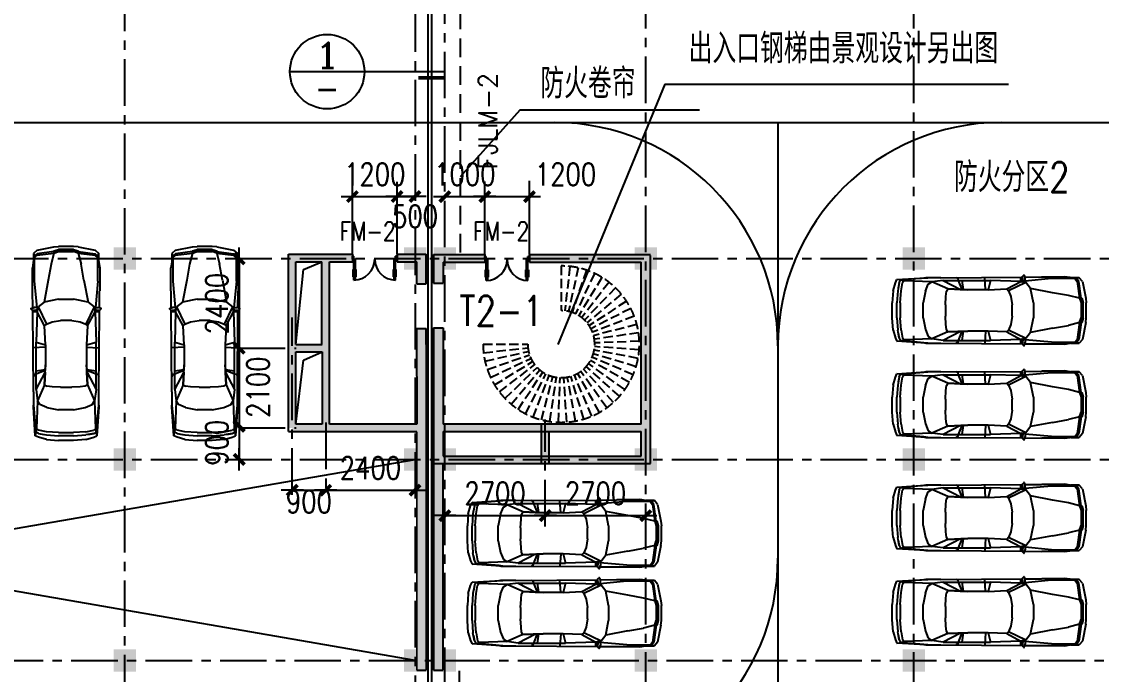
# Model space of a CAD drawing. Extents: x -542930 to 249594, y -301235 to 84515.
# Drawn here: x 2155 to 31171, y -141133 to -123599 of the extents above; entities that cross this region are included whole.
import ezdxf
from ezdxf.enums import TextEntityAlignment as Align

# ---------------------------------------------------------------- set-up
doc = ezdxf.new("R2010")
doc.units = 0
doc.header["$LTSCALE"] = 1000
doc.header["$MEASUREMENT"] = 0
for name, pattern in [('CENTER', [2, 1.25, -0.25, 0.25, -0.25]), ('DASH', [0.35, 0.25, -0.1]), ('DASHED', [0.75, 0.5, -0.25])]:
    doc.linetypes.add(name, pattern=pattern)
doc.layers.get('0').update_dxf_attribs({"linetype": 'CONTINUOUS'})
doc.layers.get('DEFPOINTS').update_dxf_attribs({"linetype": 'CONTINUOUS'})
for name, color, linetype in [('A-CH-TEXT', 2, 'CONTINUOUS'), ('A-COLUMN', 5, 'CONTINUOUS'), ('A-FURN', 251, 'CONTINUOUS'), ('A-GRID', 1, 'CENTER'), ('A-STAIR', 3, 'CONTINUOUS'), ('OTHER', 7, 'CONTINUOUS'), ('PUB_DIM', 3, 'CONTINUOUS'), ('PUB_TITLE', 4, 'CONTINUOUS'), ('STAIR', 2, 'CONTINUOUS'), ('WALL', 255, 'CONTINUOUS'), ('WINDOW', 2, 'CONTINUOUS')]:
    doc.layers.add(name, color=color, linetype=linetype)
doc.styles.add('COMP', font='complex', dxfattribs={"bigfont": 'hztxt'})
doc.styles.add('DIM_FONT', font='SIMPLEX.shx', dxfattribs={"width": 0.8})
doc.styles.add('HZXY', font='romans.shx', dxfattribs={"width": 0.8, "bigfont": 'hztxt.shx'})
doc.dimstyles.new('AXIS200', dxfattribs={"dimscale": 2, "dimtxt": 300, "dimasz": 1, "dimexe": 250, "dimexo": 300, "dimgap": 150, "dimtad": 1, "dimdec": 0, "dimdsep": 46, "dimtxsty": 'DIM_FONT', "dimblk": '_DIMX', "dimblk1": '_DIMX', "dimblk2": '_DIMX', "dimsah": 1, "dimcen": 5, "dimse1": 1, "dimse2": 1, "dimclrt": 7, "dimadec": 0, "dimazin": 0, "dimtfac": 1, "dimtdec": 0, "dimtix": 1, "dimtmove": 2, "dimatfit": 3, "dimldrblk": '_DIMX', "dimfxl": 1, "dimarcsym": 0})

# ---------------------------------------------------------------- blocks, each defined once
blk = doc.blocks.new('_DIMX')
blk.add_line((-150, 0), (150, 0))
at = {"const_width": 50}
blk.add_lwpolyline([(-70, -70), (70, 70)], dxfattribs=at)
blk = doc.blocks.new('*D387')
at = {"layer": 'DEFPOINTS', "color": 0, "transparency": 16777216}
for p in [(14602, -127299), (15802, -127299), (15802, -128299)]:
    blk.add_point(p, dxfattribs=at)
at = {"layer": 'PUB_DIM', "color": 0, "lineweight": -2, "transparency": 16777216}
blk.add_line((14604, -128299), (15800, -128299), dxfattribs=at)
at = {"layer": 'PUB_DIM', "color": 0, "lineweight": -2, "transparency": 16777216, "xscale": 2, "yscale": 2, "zscale": 2, "rotation": 180}
blk.add_blockref('_DIMX', (14602, -128299), dxfattribs=at)
at = {"layer": 'PUB_DIM', "color": 0, "lineweight": -2, "transparency": 16777216, "xscale": 2, "yscale": 2, "zscale": 2}
blk.add_blockref('_DIMX', (15802, -128299), dxfattribs=at)
at = {"layer": 'PUB_DIM', "color": 7, "transparency": 16777216, "insert": (16771, -127699), "char_height": 600, "attachment_point": 5, "style": 'DIM_FONT'}
blk.add_mtext('1200', dxfattribs=at)
blk = doc.blocks.new('*D388')
at = {"layer": 'DEFPOINTS', "color": 0, "transparency": 16777216}
for p in [(13527, -135869), (16227, -135869), (16227, -136869)]:
    blk.add_point(p, dxfattribs=at)
at = {"layer": 'PUB_DIM', "color": 0, "lineweight": -2, "transparency": 16777216}
blk.add_line((13529, -136869), (16225, -136869), dxfattribs=at)
at = {"layer": 'PUB_DIM', "color": 0, "lineweight": -2, "transparency": 16777216, "xscale": 2, "yscale": 2, "zscale": 2, "rotation": 180}
blk.add_blockref('_DIMX', (13527, -136869), dxfattribs=at)
at = {"layer": 'PUB_DIM', "color": 0, "lineweight": -2, "transparency": 16777216, "xscale": 2, "yscale": 2, "zscale": 2}
blk.add_blockref('_DIMX', (16227, -136869), dxfattribs=at)
at = {"layer": 'PUB_DIM', "color": 7, "transparency": 16777216, "insert": (14877, -136269), "char_height": 600, "attachment_point": 5, "style": 'DIM_FONT'}
blk.add_mtext('2700', dxfattribs=at)
blk = doc.blocks.new('M_F27')
for p, q in [((-2389, 824), (-1610, 874)), ((-2389, 824), (-1560, 874)), ((-1560, 874), (-2212, 815)), ((-1560, 874), (-1660, 862)), ((-1208, 874), (-1610, 874)), ((-1208, 874), (980, 889)), ((-743, 849), (-793, 874)), ((-2, 547), (-27, 877)), ((941, 773), (941, 874)), ((980, 902), (995, 790)), ((980, 790), (980, 898)), ((984, 905), (1020, 939)), ((1036, 935), (1062, 857)), ((1051, 889), (1497, 893)), ((1506, 899), (2121, 899)), ((2272, 876), (2121, 899)), ((2272, 876), (2272, 874)), ((2437, 851), (2272, 876)), ((2511, 874), (2287, 874)), ((2511, 874), (2450, 850)), ((2599, 773), (2511, 874)), ((-2489, 522), (-2426, 736)), ((-2426, 736), (-2389, 824)), ((-2264, 812), (-2389, 824)), ((-2326, 736), (-2364, 522)), ((-2326, 736), (-2351, 596)), ((-2351, 594), (-2351, 596)), ((-2326, 736), (-2288, 811)), ((-2200, 786), (-2288, 811)), ((-2276, 522), (-2238, 736)), ((-2200, 786), (-2238, 736)), ((-2208, 815), (-2211, 814)), ((-1660, 862), (-2208, 815)), ((-1446, 761), (-2200, 786)), ((-1622, 510), (-1547, 698)), ((-1617, 869), (-1620, 866)), ((-1547, 698), (-1446, 761)), ((-1145, 799), (-1446, 761)), ((-1019, 572), (-1446, 761)), ((-1145, 799), (-682, 557)), ((-1145, 799), (124, 799)), ((-730, 799), (-743, 849)), ((-630, 555), (-730, 799)), ((-642, 799), (-605, 554)), ((124, 799), (61, 547)), ((941, 773), (124, 799)), ((564, 572), (941, 773)), ((1079, 748), (614, 522)), ((983, 777), (941, 773)), ((941, 773), (987, 765)), ((995, 790), (980, 790)), ((980, 790), (992, 746)), ((992, 746), (1021, 747)), ((995, 790), (1022, 746)), ((1022, 748), (995, 790)), ((1021, 747), (1022, 748)), ((1053, 768), (1022, 746)), ((1036, 756), (1079, 748)), ((1057, 776), (1062, 857)), ((1770, 849), (1058, 784)), ((1204, 585), (1079, 748)), ((1795, 472), (1204, 585)), ((1280, 196), (1204, 585)), ((2461, 849), (1770, 849)), ((2398, 849), (2461, 773)), ((2437, 850), (2433, 851)), ((2498, 773), (2436, 849)), ((2461, 773), (2523, 321)), ((2561, 321), (2498, 773)), ((2599, 773), (2687, 321)), ((-2489, 522), (-2514, 196)), ((-2364, 522), (-2389, 196)), ((-2301, 196), (-2276, 522)), ((-1622, 510), (-1685, 196)), ((-1082, 145), (-1070, 371)), ((-1070, 371), (-1057, 510)), ((-1019, 572), (-1057, 510)), ((-680, 556), (-1019, 572)), ((-1019, 572), (-479, 547)), ((-680, 556), (-630, 555)), ((-605, 554), (-630, 555)), ((-479, 547), (-605, 554)), ((61, 547), (-479, 547)), ((61, 547), (564, 572)), ((564, 572), (614, 522)), ((614, 522), (677, 371)), ((677, 371), (714, 145)), ((2222, 397), (1795, 472)), ((2523, 321), (2222, 397)), ((2523, 321), (2586, 321)), ((2523, 321), (2561, 196)), ((2580, 196), (2542, 321)), ((2611, 196), (2574, 321)), ((2580, 321), (2618, 196)), ((2687, 321), (2699, 196)), ((-2514, -206), (-2514, 196)), ((-2389, -206), (-2389, 196)), ((-2301, 196), (-2301, -206)), ((-1685, -206), (-1685, 196)), ((-1082, 145), (-1082, -156)), ((714, -156), (714, 145)), ((1280, 196), (1280, -206)), ((2561, 196), (2561, -206)), ((2580, 196), (2580, -206)), ((2611, 196), (2611, -206)), ((2618, -206), (2618, 196)), ((2699, -206), (2699, 196)), ((-2489, -533), (-2514, -206)), ((-2389, -206), (-2364, -533)), ((-2276, -533), (-2301, -206)), ((-1685, -206), (-1622, -520)), ((-1070, -382), (-1082, -156)), ((714, -156), (677, -382)), ((1204, -596), (1280, -206)), ((2523, -332), (2561, -206)), ((2580, -206), (2542, -332)), ((2618, -6), (2561, -6)), ((2574, -332), (2611, -206)), ((2618, -206), (2580, -332)), ((2687, -332), (2699, -206)), ((-2489, -533), (-2426, -747)), ((-2326, -747), (-2364, -533)), ((-2276, -533), (-2238, -747)), ((-1622, -520), (-1547, -709)), ((-682, -568), (-1145, -809)), ((-1057, -520), (-1070, -382)), ((-1019, -583), (-1057, -520)), ((-479, -558), (-1019, -583)), ((-1019, -583), (-680, -567)), ((-730, -809), (-630, -566)), ((-680, -567), (-682, -568)), ((-680, -567), (-630, -566)), ((-605, -565), (-642, -809)), ((-630, -566), (-605, -565)), ((-605, -565), (-479, -558)), ((61, -558), (-479, -558)), ((-2, -558), (-27, -884)), ((61, -558), (124, -809)), ((564, -583), (61, -558)), ((614, -533), (564, -583)), ((677, -382), (614, -533)), ((1079, -759), (614, -533)), ((1795, -483), (1204, -596)), ((1795, -483), (2222, -407)), ((2523, -332), (2222, -407)), ((2523, -332), (2461, -784)), ((2561, -332), (2498, -784)), ((2586, -332), (2523, -332)), ((2687, -332), (2599, -784)), ((-2426, -747), (-2389, -835)), ((-2389, -835), (-2264, -823)), ((-1560, -885), (-2389, -835)), ((-1610, -885), (-2389, -835)), ((-2351, -607), (-2351, -605)), ((-2351, -607), (-2326, -747)), ((-2326, -747), (-2288, -822)), ((-2288, -822), (-2200, -797)), ((-2200, -797), (-2238, -747)), ((-2212, -826), (-1560, -885)), ((-2208, -826), (-2211, -825)), ((-1660, -872), (-2208, -826)), ((-1446, -772), (-2200, -797)), ((-1547, -709), (-1446, -772)), ((-1019, -583), (-1446, -772)), ((-1145, -809), (-1446, -772)), ((-1145, -809), (124, -809)), ((-743, -860), (-793, -885)), ((-743, -860), (-730, -809)), ((941, -784), (124, -809)), ((564, -583), (941, -784)), ((987, -776), (941, -784)), ((983, -788), (941, -784)), ((941, -885), (941, -784)), ((992, -757), (980, -800)), ((995, -800), (980, -800)), ((995, -800), (980, -913)), ((980, -909), (980, -800)), ((992, -757), (1021, -758)), ((995, -800), (1022, -757)), ((1022, -758), (995, -800)), ((1021, -758), (1022, -758)), ((1022, -757), (1053, -779)), ((1036, -767), (1079, -759)), ((1036, -946), (1062, -867)), ((1057, -787), (1062, -867)), ((1770, -860), (1058, -795)), ((1204, -596), (1079, -759)), ((1770, -860), (2461, -860)), ((2437, -861), (2272, -887)), ((2398, -860), (2461, -784)), ((2436, -860), (2498, -784)), ((2437, -861), (2436, -860)), ((2450, -861), (2511, -885)), ((2599, -784), (2511, -885)), ((-1560, -885), (-1660, -872)), ((-1621, -877), (-1617, -880)), ((-1610, -885), (-1208, -885)), ((-1208, -885), (980, -900)), ((984, -916), (1020, -950)), ((1051, -901), (1497, -904)), ((2121, -910), (1506, -910)), ((2121, -910), (2272, -887)), ((2270, -887), (2121, -910)), ((2272, -885), (2272, -887)), ((2285, -885), (2511, -885))]:
    blk.add_line(p, q)
for centre, start, end in [((990, 898), 132.965, 179.7454), ((1027, 932), 18.1573, 132.965), ((1047, 776), 305.1542, 356.8636), ((1047, -787), 3.1798, 54.8458), ((990, -909), 180.2546, 227.035), ((1027, -942), 227.035, 341.8427)]:
    blk.add_arc(centre, 10, start, end)
at = {"width": 0.8, "flags": 9}
for tag in ['XSIZE', 'YSIZE']:
    blk.add_attdef(tag, (0, 0), '', height=0.5, dxfattribs=at)
blk = doc.blocks.new('M_A20TUI')
for p, q in [((-0.483, 0.396), (-0.483, 0.235)), ((-0.467, 0.471), (-0.467, -0.062)), ((-0.433, 0.47), (-0.433, 0.004)), ((-0.417, 0.396), (-0.417, 0.235)), ((0.417, 0.396), (0.417, 0.235)), ((0.433, 0.47), (0.433, 0.004)), ((0.467, 0.471), (0.467, -0.062)), ((0.483, 0.396), (0.483, 0.235)), ((-0.5, 0.004), (-0.433, 0.004)), ((-0.5, 0.004), (-0.5, -0.062)), ((0.5, 0.004), (0.433, 0.004)), ((0.5, 0.004), (0.5, -0.062)), ((-0.5, -0.062), (-0.467, -0.062)), ((0.5, -0.062), (0.467, -0.062))]:
    blk.add_line(p, q)
for centre, start, end in [((-0.467, 0.004), 0, 90), ((0.467, 0.004), 90, 180)]:
    blk.add_arc(centre, 0.467, start, end)
blk = doc.blocks.new('*D389')
at = {"layer": 'DEFPOINTS', "color": 0, "transparency": 16777216}
for p in [(9001, -129971), (8001, -132371), (9001, -132371)]:
    blk.add_point(p, dxfattribs=at)
at = {"layer": 'PUB_DIM', "color": 0, "lineweight": -2, "transparency": 16777216}
blk.add_line((8001, -129973), (8001, -132369), dxfattribs=at)
at = {"layer": 'PUB_DIM', "color": 0, "lineweight": -2, "transparency": 16777216, "xscale": 2, "yscale": 2, "zscale": 2}
for p, rotation in [((8001, -129971), 90), ((8001, -132371), 270)]:
    blk.add_blockref('_DIMX', p, dxfattribs=dict(at, rotation=rotation))
at = {"layer": 'PUB_DIM', "color": 7, "transparency": 16777216, "insert": (7401, -131171), "char_height": 600, "attachment_point": 5, "rotation": 90, "style": 'DIM_FONT'}
blk.add_mtext('2400', dxfattribs=at)
blk = doc.blocks.new('_FZH')
blk.add_solid([(-0.5, -0.5), (0.5, -0.5), (-0.5, 0.5), (0.5, 0.5)])
blk = doc.blocks.new('*D390')
at = {"layer": 'DEFPOINTS', "color": 0, "transparency": 16777216}
for p in [(10327, -135187), (12727, -135187), (12727, -136187)]:
    blk.add_point(p, dxfattribs=at)
at = {"layer": 'PUB_DIM', "color": 0, "lineweight": -2, "transparency": 16777216}
blk.add_line((10329, -136187), (12725, -136187), dxfattribs=at)
at = {"layer": 'PUB_DIM', "color": 0, "lineweight": -2, "transparency": 16777216, "xscale": 2, "yscale": 2, "zscale": 2, "rotation": 180}
blk.add_blockref('_DIMX', (10327, -136187), dxfattribs=at)
at = {"layer": 'PUB_DIM', "color": 0, "lineweight": -2, "transparency": 16777216, "xscale": 2, "yscale": 2, "zscale": 2}
blk.add_blockref('_DIMX', (12727, -136187), dxfattribs=at)
at = {"layer": 'PUB_DIM', "color": 7, "transparency": 16777216, "insert": (11527, -135587), "char_height": 600, "attachment_point": 5, "style": 'DIM_FONT'}
blk.add_mtext('2400', dxfattribs=at)
blk = doc.blocks.new('*D391')
at = {"layer": 'DEFPOINTS', "color": 0, "transparency": 16777216}
for p in [(9427, -135187), (10327, -135187), (10327, -136187)]:
    blk.add_point(p, dxfattribs=at)
at = {"layer": 'PUB_DIM', "color": 0, "lineweight": -2, "transparency": 16777216}
blk.add_line((9429, -136187), (10325, -136187), dxfattribs=at)
at = {"layer": 'PUB_DIM', "color": 0, "lineweight": -2, "transparency": 16777216, "xscale": 2, "yscale": 2, "zscale": 2, "rotation": 180}
blk.add_blockref('_DIMX', (9427, -136187), dxfattribs=at)
at = {"layer": 'PUB_DIM', "color": 0, "lineweight": -2, "transparency": 16777216, "xscale": 2, "yscale": 2, "zscale": 2}
blk.add_blockref('_DIMX', (10327, -136187), dxfattribs=at)
at = {"layer": 'PUB_DIM', "color": 7, "transparency": 16777216, "insert": (9877, -136491), "char_height": 600, "attachment_point": 5, "style": 'DIM_FONT'}
blk.add_mtext('900', dxfattribs=at)
blk = doc.blocks.new('*D392')
at = {"layer": 'DEFPOINTS', "color": 0, "transparency": 16777216}
for p in [(9001, -134459), (8001, -135359), (9001, -135359)]:
    blk.add_point(p, dxfattribs=at)
at = {"layer": 'PUB_DIM', "color": 0, "lineweight": -2, "transparency": 16777216}
for p, q in [((8001, -134457), (8001, -134455)), ((8001, -134459), (8001, -135359)), ((8001, -135361), (8001, -135363))]:
    blk.add_line(p, q, dxfattribs=at)
at = {"layer": 'PUB_DIM', "color": 0, "lineweight": -2, "transparency": 16777216, "xscale": 2, "yscale": 2, "zscale": 2}
for p, rotation in [((8001, -134459), 270), ((8001, -135359), 90)]:
    blk.add_blockref('_DIMX', p, dxfattribs=dict(at, rotation=rotation))
at = {"layer": 'PUB_DIM', "color": 7, "transparency": 16777216, "insert": (7401, -134909), "char_height": 600, "attachment_point": 5, "rotation": 90, "style": 'DIM_FONT'}
blk.add_mtext('900', dxfattribs=at)
blk = doc.blocks.new('*D393')
at = {"layer": 'DEFPOINTS', "color": 0, "transparency": 16777216}
for p in [(9001, -132371), (8001, -134471), (9001, -134471)]:
    blk.add_point(p, dxfattribs=at)
at = {"layer": 'PUB_DIM', "color": 0, "lineweight": -2, "transparency": 16777216}
blk.add_line((8001, -132373), (8001, -134469), dxfattribs=at)
at = {"layer": 'PUB_DIM', "color": 0, "lineweight": -2, "transparency": 16777216, "xscale": 2, "yscale": 2, "zscale": 2}
for p, rotation in [((8001, -132371), 90), ((8001, -134471), 270)]:
    blk.add_blockref('_DIMX', p, dxfattribs=dict(at, rotation=rotation))
at = {"layer": 'PUB_DIM', "color": 7, "transparency": 16777216, "insert": (8510, -133419), "char_height": 600, "attachment_point": 5, "rotation": 90, "style": 'DIM_FONT'}
blk.add_mtext('2100', dxfattribs=at)
blk = doc.blocks.new('*D394')
at = {"layer": 'DEFPOINTS', "color": 0, "transparency": 16777216}
for p in [(13527, -127299), (14602, -127299), (14602, -128299)]:
    blk.add_point(p, dxfattribs=at)
at = {"layer": 'PUB_DIM', "color": 0, "lineweight": -2, "transparency": 16777216}
for p, q in [((13525, -128299), (13523, -128299)), ((13527, -128299), (14602, -128299)), ((14604, -128299), (14606, -128299))]:
    blk.add_line(p, q, dxfattribs=at)
at = {"layer": 'PUB_DIM', "color": 0, "lineweight": -2, "transparency": 16777216, "xscale": 2, "yscale": 2, "zscale": 2}
blk.add_blockref('_DIMX', (13527, -128299), dxfattribs=at)
at = {"layer": 'PUB_DIM', "color": 0, "lineweight": -2, "transparency": 16777216, "xscale": 2, "yscale": 2, "zscale": 2, "rotation": 180}
blk.add_blockref('_DIMX', (14602, -128299), dxfattribs=at)
at = {"layer": 'PUB_DIM', "color": 7, "transparency": 16777216, "insert": (14065, -127699), "char_height": 600, "attachment_point": 5, "style": 'DIM_FONT'}
blk.add_mtext('1000', dxfattribs=at)
blk = doc.blocks.new('*D395')
at = {"layer": 'DEFPOINTS', "color": 0, "transparency": 16777216}
for p in [(12244, -127299), (12727, -127299), (12727, -128299)]:
    blk.add_point(p, dxfattribs=at)
at = {"layer": 'PUB_DIM', "color": 0, "lineweight": -2, "transparency": 16777216}
for p, q in [((12242, -128299), (12240, -128299)), ((12244, -128299), (12727, -128299)), ((12729, -128299), (12731, -128299))]:
    blk.add_line(p, q, dxfattribs=at)
at = {"layer": 'PUB_DIM', "color": 0, "lineweight": -2, "transparency": 16777216, "xscale": 2, "yscale": 2, "zscale": 2}
blk.add_blockref('_DIMX', (12244, -128299), dxfattribs=at)
at = {"layer": 'PUB_DIM', "color": 0, "lineweight": -2, "transparency": 16777216, "xscale": 2, "yscale": 2, "zscale": 2, "rotation": 180}
blk.add_blockref('_DIMX', (12727, -128299), dxfattribs=at)
at = {"layer": 'PUB_DIM', "color": 7, "transparency": 16777216, "insert": (12727, -128830), "char_height": 600, "attachment_point": 5, "style": 'DIM_FONT'}
blk.add_mtext('500', dxfattribs=at)
blk = doc.blocks.new('*D396')
at = {"layer": 'DEFPOINTS', "color": 0, "transparency": 16777216}
for p in [(11044, -127299), (12244, -127299), (12244, -128299)]:
    blk.add_point(p, dxfattribs=at)
at = {"layer": 'PUB_DIM', "color": 0, "lineweight": -2, "transparency": 16777216}
for p, q in [((11042, -128299), (11040, -128299)), ((11044, -128299), (12244, -128299)), ((12246, -128299), (12248, -128299))]:
    blk.add_line(p, q, dxfattribs=at)
at = {"layer": 'PUB_DIM', "color": 0, "lineweight": -2, "transparency": 16777216, "xscale": 2, "yscale": 2, "zscale": 2}
blk.add_blockref('_DIMX', (11044, -128299), dxfattribs=at)
at = {"layer": 'PUB_DIM', "color": 0, "lineweight": -2, "transparency": 16777216, "xscale": 2, "yscale": 2, "zscale": 2, "rotation": 180}
blk.add_blockref('_DIMX', (12244, -128299), dxfattribs=at)
at = {"layer": 'PUB_DIM', "color": 7, "transparency": 16777216, "insert": (11644, -127699), "char_height": 600, "attachment_point": 5, "style": 'DIM_FONT'}
blk.add_mtext('1200', dxfattribs=at)
blk = doc.blocks.new('*D414')
at = {"layer": 'DEFPOINTS', "color": 0, "transparency": 16777216}
for p in [(16227, -135869), (18927, -135869), (18927, -136869)]:
    blk.add_point(p, dxfattribs=at)
at = {"layer": 'PUB_DIM', "color": 0, "lineweight": -2, "transparency": 16777216}
blk.add_line((16229, -136869), (18925, -136869), dxfattribs=at)
at = {"layer": 'PUB_DIM', "color": 0, "lineweight": -2, "transparency": 16777216, "xscale": 2, "yscale": 2, "zscale": 2, "rotation": 180}
blk.add_blockref('_DIMX', (16227, -136869), dxfattribs=at)
at = {"layer": 'PUB_DIM', "color": 0, "lineweight": -2, "transparency": 16777216, "xscale": 2, "yscale": 2, "zscale": 2}
blk.add_blockref('_DIMX', (18927, -136869), dxfattribs=at)
at = {"layer": 'PUB_DIM', "color": 7, "transparency": 16777216, "insert": (17577, -136269), "char_height": 600, "attachment_point": 5, "style": 'DIM_FONT'}
blk.add_mtext('2700', dxfattribs=at)

msp = doc.modelspace()

# ---------------------------------------------------------------- hatches: boundary and pattern name
at = {"layer": 'PUB_DIM'}
h = msp.add_hatch(color=256, dxfattribs=at)
h.paths.add_polyline_path([(10426.934, -130048.875), (11044.164, -130048.875), (11044.164, -129958.951), (9326.934, -129958.951), (9326.934, -132370.87), (9426.934, -132370.87), (9426.934, -134611.156), (12727.295, -134611.156), (12727.295, -134411.156), (10426.934, -134411.156)])
h.paths.add_polyline_path([(9526.934, -130048.875), (10226.934, -130048.875), (10226.934, -132270.87), (9526.934, -132270.87)], flags=16)
h.paths.add_polyline_path([(9526.934, -132470.87), (10227.276, -132470.87), (10227.276, -134411.156), (9526.934, -134411.156)], flags=16)
h.paths.add_polyline_path([(11044.164, -129900.967), (11044.164, -129848.875), (9326.934, -129848.875), (9326.934, -129958.951), (11044.164, -129958.951)])
h.paths.add_polyline_path([(9426.934, -132370.87), (9326.934, -132370.87), (9326.934, -134511.156), (9426.934, -134511.156)], flags=17)
h = msp.add_hatch(color=256, dxfattribs=at)
h.paths.add_polyline_path([(13487.549, -130059.11), (13527.295, -130059.11), (13527.295, -129958.951), (13227.295, -129958.951), (13227.295, -130621.2), (13487.549, -130621.2)])
h.paths.add_polyline_path([(13027.295, -129958.951), (12727.295, -129958.951), (12727.295, -130048.875), (12771.796, -130048.875), (12771.796, -130638.622), (13027.295, -130638.622)])
h.paths.add_polyline_path([(12727.295, -129958.951), (12244.164, -129958.951), (12244.164, -130048.875), (12727.295, -130048.875)])
h.paths.add_polyline_path([(12727.295, -129848.875), (12244.164, -129848.875), (12244.164, -129958.951), (12727.295, -129958.951)])
h = msp.add_hatch(color=256, dxfattribs=at)
h.paths.add_polyline_path([(13027.295, -131838.622), (12770.045, -131838.622), (12772.076, -134411.156), (12727.295, -134411.156), (12727.295, -134611.156), (12772.234, -134611.156), (12772.825, -135358.951), (13027.295, -135358.951), (13027.295, -132270.87)])
h.paths.add_polyline_path([(13487.549, -131821.2), (13227.295, -131821.2), (13227.295, -135358.951), (13527.295, -135358.951), (13527.295, -135270.87), (13487.549, -135270.87), (13487.549, -134611.156), (13527.295, -134611.156), (13527.295, -134411.156), (13487.549, -134411.156)])
h.paths.add_polyline_path([(18927.295, -129958.951), (17513.337, -129958.951), (17472.153, -130059.11), (18802.295, -130059.11), (18802.295, -134411.156), (13527.295, -134411.156), (13527.295, -134611.156), (18802.295, -134611.156), (18802.295, -135270.87), (13527.295, -135270.87), (13527.295, -135358.951), (18927.295, -135358.951)])
h.paths.add_polyline_path([(18927.295, -135358.951), (13527.295, -135358.951), (13527.295, -135470.87), (18927.295, -135470.87)])
h.paths.add_polyline_path([(19052.295, -129958.951), (18927.295, -129958.951), (18927.295, -135358.951), (19052.295, -135358.951)])
h.paths.add_polyline_path([(18927.295, -129859.11), (17554.39, -129859.11), (17513.337, -129958.951), (18927.295, -129958.951)])
h.paths.add_polyline_path([(17554.39, -129859.11), (15802.042, -129859.11), (15802.042, -129958.951), (17513.337, -129958.951)])
h.paths.add_polyline_path([(17513.337, -129958.951), (15802.042, -129958.951), (15802.042, -130059.11), (17472.153, -130059.11)], flags=16)
h.paths.add_polyline_path([(14602.042, -129958.951), (13527.295, -129958.951), (13527.295, -130059.11), (14602.042, -130059.11)], flags=17)
h.paths.add_polyline_path([(14602.042, -129911.202), (14602.042, -129859.11), (13527.295, -129859.11), (13527.295, -129958.951), (14602.042, -129958.951)])
h = msp.add_hatch(color=256, dxfattribs=at)
h.paths.add_polyline_path([(16127.295, -135270.87), (16227.295, -135270.87), (16227.295, -134611.156), (16127.295, -134611.156)])
h.paths.add_polyline_path([(16227.295, -135270.87), (16327.295, -135270.87), (16327.295, -134611.156), (16227.295, -134611.156)])
h = msp.add_hatch(color=256, dxfattribs=at)
h.paths.add_polyline_path([(13027.295, -135358.951), (12772.825, -135358.951), (12777.089, -140758.951), (13027.295, -140758.951)])
h.paths.add_polyline_path([(13477.295, -135470.87), (13227.295, -135470.87), (13227.295, -140758.951), (13477.295, -140758.951)])

# ---------------------------------------------------------------- linework, layer by layer
msp.add_line((9365.726, -124943.676), (11365.726, -124943.676))
at = {"color": 6}
for p, q in [((-18472.705, -140758.951), (12727.295, -135358.951)), ((12727.295, -140758.951), (-18472.705, -135358.951))]:
    msp.add_line(p, q, dxfattribs=at)
at = {"const_width": 100}
msp.add_lwpolyline([(12815.399, -125107.253), (13492.914, -125107.253)], dxfattribs=at)
msp.add_circle((10365.726, -124943.676), 1000)
at = {"layer": 'A-CH-TEXT', "color": 7}
msp.add_lwpolyline([(13950.649, -127763.99), (15549.617, -125973.558), (20373.887, -125973.558)], dxfattribs=at)
at = {"layer": 'A-GRID'}
for p, q in [((18927.295, -271788.866), (18927.295, -114159.757)), ((26127.295, -271788.866), (26127.295, -114159.093)), ((4927.295, -157858.951), (4927.295, -115160.974)), ((12727.295, -115160.255), (12727.295, -238884.037)), ((13527.295, -223658.951), (13527.295, -115160.255)), ((-70372.705, -129958.951), (229916.059, -129958.951)), ((9426.934, -136305.312), (9426.934, -131543.031)), ((7988.918, -132370.87), (9537.296, -132370.87)), ((16227.295, -137157.179), (16227.295, -134282.362)), ((7988.918, -134511.156), (9537.296, -134511.156)), ((10327.276, -134370.12), (10327.276, -136310.406)), ((-70372.705, -135358.951), (229916.059, -135358.951)), ((-74513.172, -140758.951), (229916.059, -140758.951))]:
    msp.add_line(p, q, dxfattribs=at)
at = {"layer": 'A-STAIR'}
for p, q in [((13077.295, -153358.428), (13077.295, -117358.951)), ((13177.295, -153358.428), (13177.295, -117358.951)), ((-56370.682, -126309.09), (212301.177, -126308.938)), ((22477.677, -126309.046), (22477.677, -186689.509))]:
    msp.add_line(p, q, dxfattribs=at)
for centre, start, end in [((16477.678, -132309.032), 0, 90), ((28477.678, -132309.032), 90, 180), ((16477.677, -138014.187), 270, 0)]:
    msp.add_arc(centre, 6000, start, end, dxfattribs=at)
at = {"layer": 'OTHER', "linetype": 'DASHED'}
for p, q in [((13951.703, -129800.125), (13951.703, -123212.495)), ((13919.141, -147532.673), (13919.141, -140945.043))]:
    msp.add_line(p, q, dxfattribs=at)
at = {"layer": 'PUB_DIM'}
for p, q in [((11365.726, -124943.676), (13527.295, -124943.676)), ((11044.164, -129848.875), (11044.164, -127898.676)), ((12244.164, -129848.875), (12244.164, -127898.676)), ((14602.042, -129859.11), (14602.042, -127893.47)), ((15802.042, -129859.11), (15802.042, -127876.806))]:
    msp.add_line(p, q, dxfattribs=at)
at = {"layer": 'PUB_TITLE'}
for p, q in [((19435.752, -125283.651), (16563.982, -132267.776)), ((19435.752, -125283.651), (28673.965, -125283.651)), ((9526.934, -132270.87), (9728.86, -130258.618)), ((9728.86, -130258.618), (10226.934, -130048.875)), ((9728.86, -132694.101), (10227.276, -132470.87)), ((9526.934, -134411.156), (9728.86, -132694.101))]:
    msp.add_line(p, q, dxfattribs=at)
at = {"layer": 'STAIR', "linetype": 'DASH'}
for p, q in [((16656.168, -130162.683), (16656.168, -131362.683)), ((16885.848, -130175.281), (16754.602, -131368.082)), ((17112.771, -130212.924), (16851.855, -131384.215)), ((17334.217, -130275.159), (16946.76, -131410.887)), ((17547.527, -130361.242), (17038.179, -131447.78)), ((17750.143, -130470.137), (17125.014, -131494.449)), ((17939.633, -130600.54), (17206.224, -131550.336)), ((18113.724, -130750.886), (17280.835, -131614.77)), ((18270.327, -130919.37), (17347.95, -131686.977)), ((18407.563, -131103.971), (17406.766, -131766.092)), ((18523.787, -131302.474), (17456.576, -131851.165)), ((18617.602, -131512.498), (17496.782, -131941.175)), ((18687.884, -131731.523), (17526.903, -132035.043)), ((18733.789, -131956.92), (17546.577, -132131.642)), ((14556.168, -132262.683), (15756.168, -132262.683)), ((18754.767, -132185.987), (17555.568, -132229.813)), ((14568.766, -132492.362), (15761.567, -132361.117)), ((14606.409, -132719.286), (15777.7, -132458.37)), ((14668.644, -132940.732), (15804.372, -132553.275)), ((18667.129, -132867.691), (17518.009, -132521.972)), ((18721.236, -132644.12), (17541.197, -132426.156)), ((18750.566, -132415.973), (17553.767, -132328.379)), ((14754.727, -133154.042), (15841.265, -132644.694)), ((14863.623, -133356.658), (15887.934, -132731.529)), ((14994.025, -133546.148), (15943.821, -132812.739)), ((15144.371, -133720.239), (16008.255, -132887.35)), ((18220.19, -133664.052), (17326.463, -132863.27)), ((18364.076, -133484.587), (17388.129, -132786.356)), ((18487.472, -133290.46), (17441.012, -132703.159)), ((18588.895, -133084.003), (17484.48, -132614.677)), ((15312.855, -133876.842), (16080.462, -132954.465)), ((15497.456, -134014.078), (16159.577, -133013.281)), ((15695.959, -134130.301), (16244.65, -133063.091)), ((15905.983, -134224.117), (16334.66, -133103.297)), ((16125.008, -134294.399), (16428.528, -133133.418)), ((16350.406, -134340.304), (16525.127, -133153.092)), ((16579.472, -134361.282), (16623.298, -133162.082)), ((16809.458, -134357.081), (16721.864, -133160.282)), ((17037.605, -134327.751), (16819.641, -133147.712)), ((17261.176, -134273.644), (16915.457, -133124.523)), ((17477.488, -134195.41), (17008.162, -133090.994)), ((17683.945, -134093.987), (17096.644, -133047.527)), ((17878.072, -133970.591), (17179.841, -132994.644)), ((18057.537, -133826.704), (17256.755, -132932.978))]:
    msp.add_line(p, q, dxfattribs=at)
for radius in [2100, 900]:
    msp.add_arc((16656.168, -132262.683), radius, 180, 90, dxfattribs=at)
at = {"layer": 'WALL', "color": 54}
for p, q in [((9326.934, -134611.156), (9326.934, -129848.875)), ((9326.934, -129848.875), (11044.164, -129848.875)), ((11044.164, -129848.875), (11044.164, -130048.875)), ((12244.164, -129848.875), (13027.295, -129848.875)), ((12244.164, -129848.875), (12244.164, -130048.875)), ((13027.295, -130638.622), (13027.295, -129848.875)), ((13227.295, -129859.11), (14602.042, -129859.11)), ((13227.295, -129859.11), (13227.295, -130621.2)), ((14602.042, -129859.11), (14602.042, -130059.11)), ((15802.042, -129859.11), (15802.042, -130059.11)), ((15802.042, -129859.11), (19052.295, -129859.11)), ((19052.295, -135470.87), (19052.295, -129884.11)), ((9526.934, -132270.87), (9526.934, -130048.875)), ((9526.934, -130048.875), (10226.934, -130048.875)), ((10226.934, -132270.87), (10226.934, -130048.875)), ((10426.934, -130048.875), (11044.164, -130048.875)), ((10426.934, -134411.156), (10426.934, -130048.875)), ((12244.164, -130048.875), (12771.796, -130048.875)), ((12771.796, -130638.622), (12771.796, -130048.875)), ((13487.549, -130059.11), (13487.549, -130621.2)), ((13487.549, -130059.11), (14602.042, -130059.11)), ((15802.042, -130059.11), (18802.295, -130059.11)), ((18802.295, -134411.156), (18802.295, -130059.11)), ((12771.796, -130638.622), (13027.295, -130638.622)), ((13227.295, -130621.2), (13487.549, -130621.2)), ((12767.041, -131838.622), (13027.295, -131838.622)), ((12770.045, -131838.622), (12772.076, -134411.156)), ((13027.295, -132270.87), (13027.295, -131838.622)), ((13227.295, -131821.2), (13487.549, -131821.2)), ((13487.549, -131821.2), (13487.549, -134411.156)), ((9526.934, -132270.87), (10227.276, -132270.87)), ((9526.934, -134411.156), (9526.934, -132470.87)), ((9526.934, -132470.87), (10227.276, -132470.87)), ((10227.276, -132470.87), (10227.276, -134411.156)), ((9326.934, -134611.156), (12772.234, -134611.156)), ((10227.276, -134411.156), (9526.934, -134411.156)), ((12772.076, -134411.156), (10426.934, -134411.156)), ((18802.295, -134411.156), (13487.549, -134411.156)), ((13487.549, -134611.156), (18802.637, -134611.156)), ((13487.549, -134611.156), (13487.549, -135270.87)), ((16127.295, -135470.87), (16127.295, -134411.156)), ((16327.295, -135470.87), (16327.295, -134611.156)), ((18802.295, -135270.87), (18802.295, -134611.156)), ((13227.295, -135470.87), (19052.295, -135470.87)), ((13487.549, -135270.87), (18802.295, -135270.87)), ((12777.295, -141020.018), (13027.295, -141020.018)), ((13227.295, -141020.018), (13477.295, -141020.018))]:
    msp.add_line(p, q, dxfattribs=at)
at = {"layer": 'WALL', "color": 54, "const_width": 50}
for points in [[(13227.295, -131821.2), (13227.295, -141020.018)], [(13027.295, -132270.87), (13027.295, -141020.018)], [(12772.234, -134611.156), (12777.295, -141020.018)], [(13477.295, -135470.87), (13477.295, -141020.018)]]:
    msp.add_lwpolyline(points, dxfattribs=at)

# ---------------------------------------------------------------- block references
at = {"layer": 'A-COLUMN', "xscale": 600, "yscale": 600, "zscale": 599.9999999999989}
for p in [(4927.295, -129958.951), (12727.295, -129958.951), (13527.295, -129958.951), (18927.295, -129958.951), (26127.295, -129958.951), (4927.295, -135358.951), (12727.295, -135358.951), (13527.295, -135358.951), (18927.295, -135358.951), (26127.295, -135358.951), (4927.295, -140758.951), (12727.295, -140758.951), (13527.295, -140758.951), (18927.295, -140758.951), (26127.295, -140758.951)]:
    msp.add_blockref('_FZH', p, dxfattribs=at)
at = {"layer": 'A-FURN', "color": 251, "rotation": 90}
for p in [(3345.08, -132337.757), (7067.136, -132337.757)]:
    msp.add_blockref('M_F27', p, dxfattribs=at)
at = {"layer": 'A-FURN', "color": 251}
for p in [(28063.16, -131351.932), (28063.16, -133882.103), (28063.16, -136924.331), (16647.098, -137338.47), (16647.098, -139480.997), (28063.16, -139454.503)]:
    msp.add_blockref('M_F27', p, dxfattribs=at)
at = {"layer": 'WINDOW', "xscale": 1200, "yscale": 1200, "zscale": 1199.999999999998, "rotation": 180}
for p in [(11644.164, -129975.91), (15202.042, -129986.146)]:
    msp.add_blockref('M_A20TUI', p, dxfattribs=at)

# ---------------------------------------------------------------- texts
at = {"style": 'COMP'}
for tag, text, width, p, p2 in [('1', '1', 2.333333, (10025.726, -124843.676), (10705.726, -124843.676)), ('-', '-', 1.166667, (10025.726, -125723.676), (10705.726, -125723.676))]:
    msp.add_attdef(tag, text=text, height=680, dxfattribs=dict(at, width=width)).set_placement(p, p2, align=Align.FIT)
at = {"layer": 'A-CH-TEXT', "color": 7, "style": 'HZXY', "width": 0.8}
for s, height, p in [(' 出入口钢梯由景观设计另出图', 800, (19638.669, -124723.218)), ('防火卷帘', 800, (16092.783, -125659.77)), ('防火分区2', 800, (27208.683, -128176.407)), ('FM-2', 500, (10700.416, -129481.429)), ('FM-2', 500, (14287.411, -129481.429)), ('T2-1', 800, (13917.98, -131766.72))]:
    msp.add_text(s, height=height, dxfattribs=at).set_placement(p)
at = {"layer": 'A-CH-TEXT', "color": 7, "style": 'HZXY'}
msp.add_text('FJLM-2', height=500, rotation=90, dxfattribs=at).set_placement((14932.311, -127567.467))

# ---------------------------------------------------------------- dimensions: what is measured, and where the dimension line sits
at = {"layer": 'PUB_DIM'}
for p1, p2, picture, middle in [((11044.162, -127298.591), (12244.162, -127298.591), '*D396', (11644.162, -127698.591)), ((9000.905, -129970.947), (9000.905, -132370.867), '*D389', (7400.905, -131170.907)), ((9000.905, -134459.157), (9000.905, -135358.947), '*D392', (7400.905, -134909.052)), ((10327.28, -135186.709), (12727.29, -135186.709), '*D390', (11527.285, -135586.709)), ((13527.299, -135869.211), (16227.299, -135869.211), '*D388', (14877.299, -136269.211)), ((16227.299, -135869.211), (18927.299, -135869.211), '*D414', (17577.299, -136269.211))]:
    dim = msp.add_aligned_dim(p1=p1, p2=p2, distance=-1000, dimstyle='AXIS200', dxfattribs=at)
    dim.commit()
    dim.dimension.update_dxf_attribs({"geometry": picture, "text_midpoint": middle})
dim = msp.add_linear_dim(base=(12727.292, -128298.591), p1=(12244.162, -127298.591), p2=(12727.292, -127298.591), angle=0, text='500', dimstyle='AXIS200', dxfattribs=at)
dim.commit()
dim.dimension.update_dxf_attribs({"geometry": '*D395', "text_midpoint": (12727.295, -128830.107), "dimtype": 161})
dim = msp.add_aligned_dim(p1=(13527.292, -127298.591), p2=(14602.042, -127298.591), distance=-1000, text='1000', dimstyle='AXIS200', dxfattribs=at)
dim.commit()
dim.dimension.update_dxf_attribs({"geometry": '*D394', "text_midpoint": (14064.667, -127698.591)})
for base, p1, p2, angle, picture, middle in [((15802.042, -128298.591), (14602.042, -127298.591), (15802.042, -127298.591), 0, '*D387', (16771.255, -127698.591)), ((8000.905, -134471.157), (9000.905, -132370.867), (9000.905, -134471.157), 270, '*D393', (8509.572, -133418.705)), ((10327.276, -136186.713), (9426.926, -135186.713), (10327.276, -135186.713), 0, '*D391', (9877.101, -136490.666))]:
    dim = msp.add_linear_dim(base=base, p1=p1, p2=p2, angle=angle, dimstyle='AXIS200', dxfattribs=at)
    dim.commit()
    dim.dimension.update_dxf_attribs({"geometry": picture, "text_midpoint": middle, "dimtype": 161})

doc.saveas('drawing.dxf')
